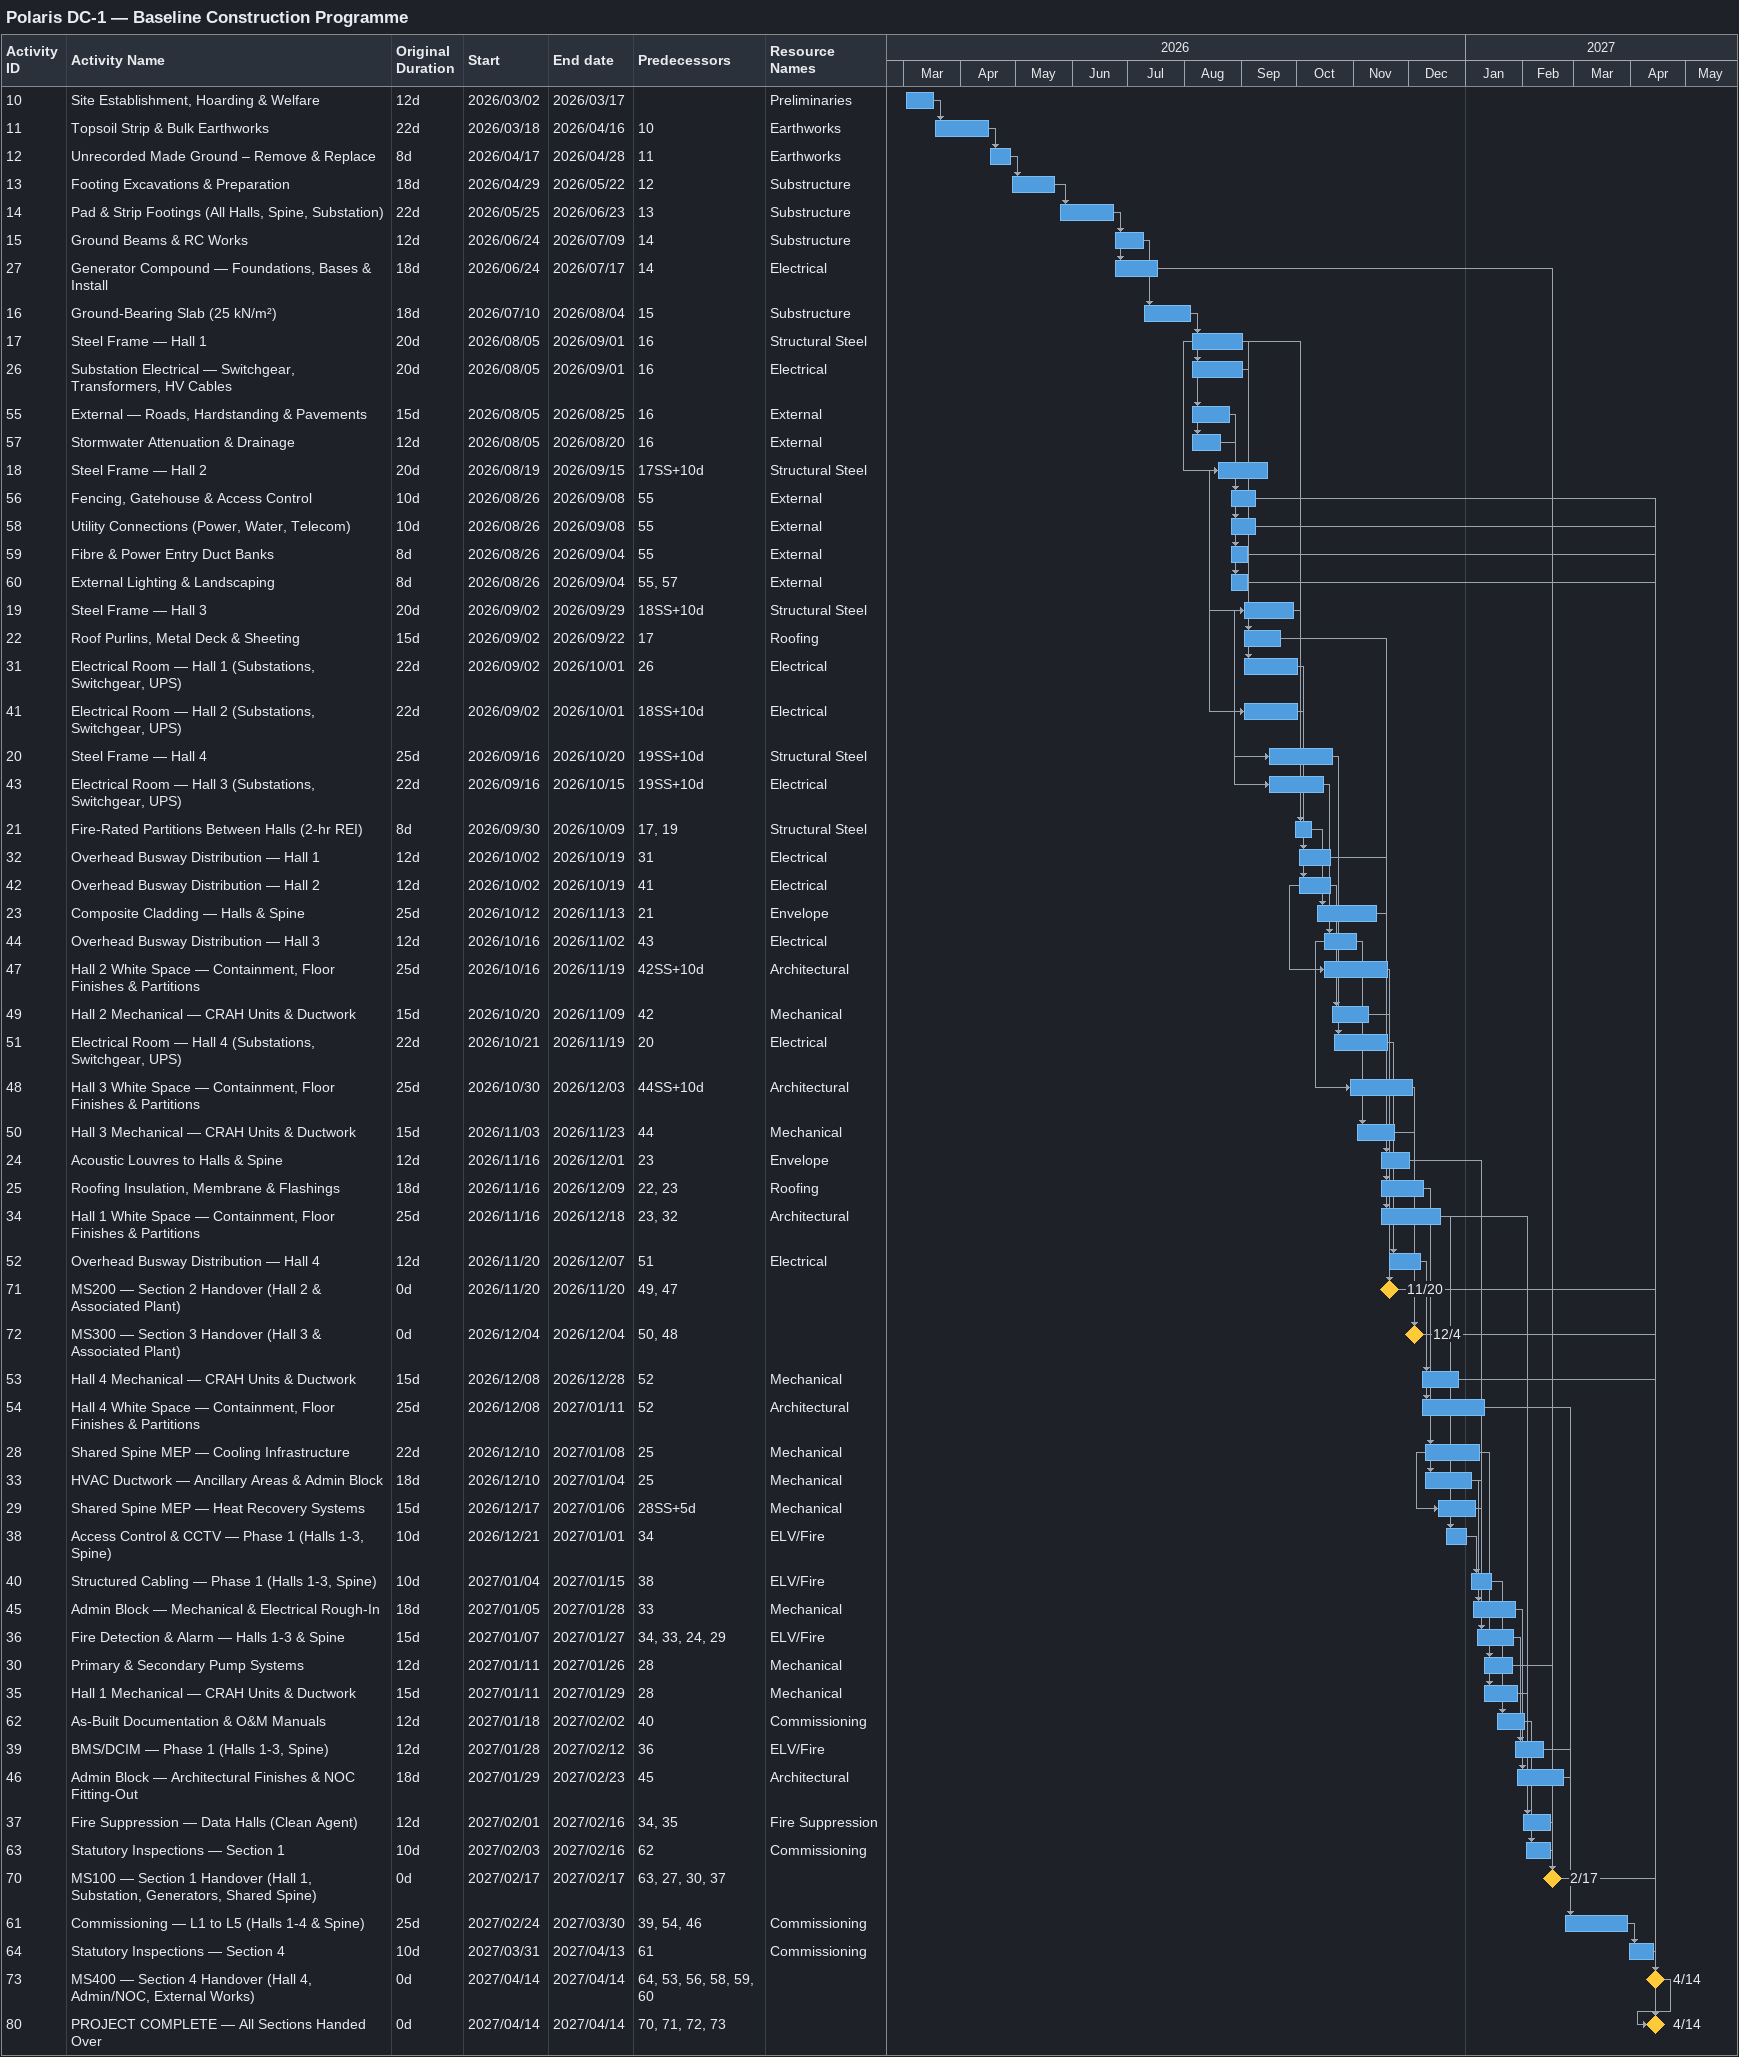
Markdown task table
Polaris DC-1 — Baseline Construction Programme

| ID | Task | Original duration | Start | Finish | Predecessors | Resources |
|---|---|---|---|---|---|---|
| 10 | Site Establishment, Hoarding & Welfare | 12d | 2026-03-02 | 2026-03-17 |  | Preliminaries |
| 11 | Topsoil Strip & Bulk Earthworks | 22d | 2026-03-18 | 2026-04-16 | 10 | Earthworks |
| 12 | Unrecorded Made Ground – Remove & Replace | 8d | 2026-04-17 | 2026-04-28 | 11 | Earthworks |
| 13 | Footing Excavations & Preparation | 18d | 2026-04-29 | 2026-05-22 | 12 | Substructure |
| 14 | Pad & Strip Footings (All Halls, Spine, Substation) | 22d | 2026-05-25 | 2026-06-23 | 13 | Substructure |
| 15 | Ground Beams & RC Works | 12d | 2026-06-24 | 2026-07-09 | 14 | Substructure |
| 27 | Generator Compound — Foundations, Bases & Install | 18d | 2026-06-24 | 2026-07-17 | 14 | Electrical |
| 16 | Ground-Bearing Slab (25 kN/m²) | 18d | 2026-07-10 | 2026-08-04 | 15 | Substructure |
| 17 | Steel Frame — Hall 1 | 20d | 2026-08-05 | 2026-09-01 | 16 | Structural Steel |
| 26 | Substation Electrical — Switchgear, Transformers, HV Cables | 20d | 2026-08-05 | 2026-09-01 | 16 | Electrical |
| 55 | External — Roads, Hardstanding & Pavements | 15d | 2026-08-05 | 2026-08-25 | 16 | External |
| 57 | Stormwater Attenuation & Drainage | 12d | 2026-08-05 | 2026-08-20 | 16 | External |
| 18 | Steel Frame — Hall 2 | 20d | 2026-08-19 | 2026-09-15 | 17SS+10d | Structural Steel |
| 56 | Fencing, Gatehouse & Access Control | 10d | 2026-08-26 | 2026-09-08 | 55 | External |
| 58 | Utility Connections (Power, Water, Telecom) | 10d | 2026-08-26 | 2026-09-08 | 55 | External |
| 59 | Fibre & Power Entry Duct Banks | 8d | 2026-08-26 | 2026-09-04 | 55 | External |
| 60 | External Lighting & Landscaping | 8d | 2026-08-26 | 2026-09-04 | 55, 57 | External |
| 19 | Steel Frame — Hall 3 | 20d | 2026-09-02 | 2026-09-29 | 18SS+10d | Structural Steel |
| 22 | Roof Purlins, Metal Deck & Sheeting | 15d | 2026-09-02 | 2026-09-22 | 17 | Roofing |
| 31 | Electrical Room — Hall 1 (Substations, Switchgear, UPS) | 22d | 2026-09-02 | 2026-10-01 | 26 | Electrical |
| 41 | Electrical Room — Hall 2 (Substations, Switchgear, UPS) | 22d | 2026-09-02 | 2026-10-01 | 18SS+10d | Electrical |
| 20 | Steel Frame — Hall 4 | 25d | 2026-09-16 | 2026-10-20 | 19SS+10d | Structural Steel |
| 43 | Electrical Room — Hall 3 (Substations, Switchgear, UPS) | 22d | 2026-09-16 | 2026-10-15 | 19SS+10d | Electrical |
| 21 | Fire-Rated Partitions Between Halls (2-hr REI) | 8d | 2026-09-30 | 2026-10-09 | 17, 19 | Structural Steel |
| 32 | Overhead Busway Distribution — Hall 1 | 12d | 2026-10-02 | 2026-10-19 | 31 | Electrical |
| 42 | Overhead Busway Distribution — Hall 2 | 12d | 2026-10-02 | 2026-10-19 | 41 | Electrical |
| 23 | Composite Cladding — Halls & Spine | 25d | 2026-10-12 | 2026-11-13 | 21 | Envelope |
| 44 | Overhead Busway Distribution — Hall 3 | 12d | 2026-10-16 | 2026-11-02 | 43 | Electrical |
| 47 | Hall 2 White Space — Containment, Floor Finishes & Partitions | 25d | 2026-10-16 | 2026-11-19 | 42SS+10d | Architectural |
| 49 | Hall 2 Mechanical — CRAH Units & Ductwork | 15d | 2026-10-20 | 2026-11-09 | 42 | Mechanical |
| 51 | Electrical Room — Hall 4 (Substations, Switchgear, UPS) | 22d | 2026-10-21 | 2026-11-19 | 20 | Electrical |
| 48 | Hall 3 White Space — Containment, Floor Finishes & Partitions | 25d | 2026-10-30 | 2026-12-03 | 44SS+10d | Architectural |
| 50 | Hall 3 Mechanical — CRAH Units & Ductwork | 15d | 2026-11-03 | 2026-11-23 | 44 | Mechanical |
| 24 | Acoustic Louvres to Halls & Spine | 12d | 2026-11-16 | 2026-12-01 | 23 | Envelope |
| 25 | Roofing Insulation, Membrane & Flashings | 18d | 2026-11-16 | 2026-12-09 | 22, 23 | Roofing |
| 34 | Hall 1 White Space — Containment, Floor Finishes & Partitions | 25d | 2026-11-16 | 2026-12-18 | 23, 32 | Architectural |
| 52 | Overhead Busway Distribution — Hall 4 | 12d | 2026-11-20 | 2026-12-07 | 51 | Electrical |
| 71 | MS200 — Section 2 Handover (Hall 2 & Associated Plant) | 0d | 2026-11-20 | 2026-11-20 | 49, 47 |  |
| 72 | MS300 — Section 3 Handover (Hall 3 & Associated Plant) | 0d | 2026-12-04 | 2026-12-04 | 50, 48 |  |
| 53 | Hall 4 Mechanical — CRAH Units & Ductwork | 15d | 2026-12-08 | 2026-12-28 | 52 | Mechanical |
| 54 | Hall 4 White Space — Containment, Floor Finishes & Partitions | 25d | 2026-12-08 | 2027-01-11 | 52 | Architectural |
| 28 | Shared Spine MEP — Cooling Infrastructure | 22d | 2026-12-10 | 2027-01-08 | 25 | Mechanical |
| 33 | HVAC Ductwork — Ancillary Areas & Admin Block | 18d | 2026-12-10 | 2027-01-04 | 25 | Mechanical |
| 29 | Shared Spine MEP — Heat Recovery Systems | 15d | 2026-12-17 | 2027-01-06 | 28SS+5d | Mechanical |
| 38 | Access Control & CCTV — Phase 1 (Halls 1-3, Spine) | 10d | 2026-12-21 | 2027-01-01 | 34 | ELV/Fire |
| 40 | Structured Cabling — Phase 1 (Halls 1-3, Spine) | 10d | 2027-01-04 | 2027-01-15 | 38 | ELV/Fire |
| 45 | Admin Block — Mechanical & Electrical Rough-In | 18d | 2027-01-05 | 2027-01-28 | 33 | Mechanical |
| 36 | Fire Detection & Alarm — Halls 1-3 & Spine | 15d | 2027-01-07 | 2027-01-27 | 34, 33, 24, 29 | ELV/Fire |
| 30 | Primary & Secondary Pump Systems | 12d | 2027-01-11 | 2027-01-26 | 28 | Mechanical |
| 35 | Hall 1 Mechanical — CRAH Units & Ductwork | 15d | 2027-01-11 | 2027-01-29 | 28 | Mechanical |
| 62 | As-Built Documentation & O&M Manuals | 12d | 2027-01-18 | 2027-02-02 | 40 | Commissioning |
| 39 | BMS/DCIM — Phase 1 (Halls 1-3, Spine) | 12d | 2027-01-28 | 2027-02-12 | 36 | ELV/Fire |
| 46 | Admin Block — Architectural Finishes & NOC Fitting-Out | 18d | 2027-01-29 | 2027-02-23 | 45 | Architectural |
| 37 | Fire Suppression — Data Halls (Clean Agent) | 12d | 2027-02-01 | 2027-02-16 | 34, 35 | Fire Suppression |
| 63 | Statutory Inspections — Section 1 | 10d | 2027-02-03 | 2027-02-16 | 62 | Commissioning |
| 70 | MS100 — Section 1 Handover (Hall 1, Substation, Generators, Shared Spine) | 0d | 2027-02-17 | 2027-02-17 | 63, 27, 30, 37 |  |
| 61 | Commissioning — L1 to L5 (Halls 1-4 & Spine) | 25d | 2027-02-24 | 2027-03-30 | 39, 54, 46 | Commissioning |
| 64 | Statutory Inspections — Section 4 | 10d | 2027-03-31 | 2027-04-13 | 61 | Commissioning |
| 73 | MS400 — Section 4 Handover (Hall 4, Admin/NOC, External Works) | 0d | 2027-04-14 | 2027-04-14 | 64, 53, 56, 58, 59, 60 |  |
| 80 | PROJECT COMPLETE — All Sections Handed Over | 0d | 2027-04-14 | 2027-04-14 | 70, 71, 72, 73 |  |
